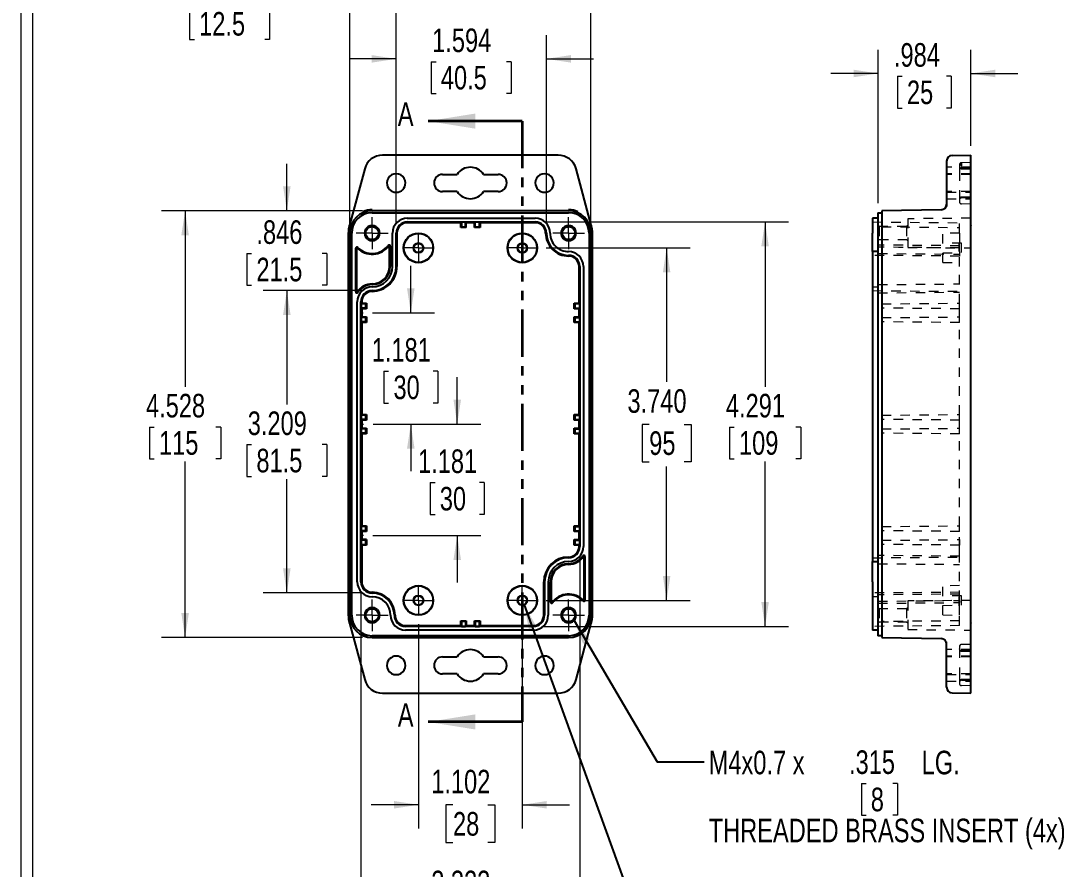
# Model space of a CAD drawing. Header units: inches. Extents: x 0.5 to 33.5, y 0.5 to 21.5.
# Drawn here: x 0.5 to 11.58, y 7.92 to 16.92 of the extents above; entities that cross this region are included whole.
import ezdxf

# ---------------------------------------------------------------- set-up
doc = ezdxf.new("R2010")
doc.units = ezdxf.units.IN
doc.header["$LTSCALE"] = 2
doc.header["$MEASUREMENT"] = 0
for name, pattern in [('CENTERX2', [0.8, 0.5, -0.1, 0.1, -0.1]), ('HIDDEN', [0.075, 0.05, -0.025]), ('PHANTOM', [0.5, 0.25, -0.05, 0.05, -0.05, 0.05, -0.05])]:
    doc.linetypes.add(name, pattern=pattern)
doc.styles.add('SLDTEXTSTYLE0', font='TXT', dxfattribs={"width": 0.75})
doc.dimstyles.new('SLDDIMSTYLE0', dxfattribs={"dimtxt": 0.25, "dimasz": 0.26, "dimexe": 0, "dimexo": 0.0625, "dimgap": 0.0625, "dimtad": 0, "dimtih": 1, "dimtoh": 1, "dimdec": 3, "dimrnd": 1e-09, "dimzin": 12, "dimdsep": 46, "dimtxsty": 'SLDTEXTSTYLE0', "dimsah": 1, "dimcen": 0.09, "dimadec": 0, "dimazin": 3, "dimtfac": 1, "dimtdec": 3, "dimtofl": 0, "dimtmove": 0, "dimatfit": 3, "dimfxl": 1, "dimfrac": 2, "dimtolj": 1, "dimtzin": 12, "dimarcsym": 0})
doc.dimstyles.new('SLDDIMSTYLE2', dxfattribs={"dimtxt": 0.25, "dimasz": 0.26, "dimexe": 0, "dimexo": 0.0625, "dimgap": 0.0625, "dimtad": 0, "dimtih": 1, "dimtoh": 1, "dimdec": 3, "dimrnd": 1e-09, "dimzin": 4, "dimdsep": 46, "dimtxsty": 'SLDTEXTSTYLE0', "dimsah": 1, "dimcen": 0.09, "dimadec": 0, "dimazin": 1, "dimtfac": 1, "dimtdec": 3, "dimtofl": 0, "dimtmove": 0, "dimatfit": 3, "dimfxl": 1, "dimfrac": 2, "dimtolj": 1, "dimtzin": 12, "dimarcsym": 0})
doc.dimstyles.new('SLDDIMSTYLE4', dxfattribs={"dimtxt": 0.25, "dimasz": 0.26, "dimexe": 0, "dimexo": 0.0625, "dimgap": 0.0625, "dimtad": 0, "dimtih": 1, "dimtoh": 1, "dimdec": 3, "dimrnd": 1e-09, "dimzin": 12, "dimdsep": 46, "dimtxsty": 'SLDTEXTSTYLE0', "dimsah": 1, "dimcen": 0.09, "dimadec": 0, "dimazin": 3, "dimtfac": 1, "dimtdec": 3, "dimtmove": 0, "dimatfit": 0, "dimfxl": 1, "dimfrac": 2, "dimtolj": 1, "dimtzin": 12, "dimarcsym": 0})
doc.dimstyles.new('SLDDIMSTYLE5', dxfattribs={"dimtxt": 0.18, "dimasz": 0.26, "dimexe": 0, "dimexo": 0.0625, "dimgap": 0, "dimtad": 0, "dimtih": 1, "dimtoh": 1, "dimdec": 0, "dimrnd": 1e-09, "dimzin": 0, "dimdsep": 46, "dimtxsty": 'Standard', "dimsah": 1, "dimcen": 0.09, "dimadec": 0, "dimazin": 0, "dimtfac": 0.26, "dimtdec": 0, "dimtofl": 0, "dimtmove": 0, "dimatfit": 3, "dimfxl": 1, "dimfrac": 2, "dimtolj": 1, "dimtzin": 0, "dimarcsym": 0})

# ---------------------------------------------------------------- blocks, each defined once
blk = doc.blocks.new('_D_12')
at = {"color": 7, "linetype": 'Continuous', "lineweight": 18}
for p, q in [((4.642, 13.821), (4.642, 14.321)), ((4.236, 13.821), (4.892, 13.821)), ((4.356, 13.201), (4.356, 12.864)), ((4.356, 13.201), (4.407, 13.201)), ((4.929, 13.201), (4.878, 13.201)), ((4.929, 13.201), (4.929, 12.864)), ((4.356, 12.864), (4.407, 12.864)), ((4.929, 12.864), (4.878, 12.864)), ((4.242, 12.64), (4.892, 12.64)), ((4.642, 12.64), (4.642, 12.14))]:
    blk.add_line(p, q, dxfattribs=at)
for points in [[(4.642, 13.821), (4.682, 14.081), (4.602, 14.081)], [(4.642, 12.64), (4.602, 12.38), (4.682, 12.38)]]:
    blk.add_solid(points, dxfattribs=at)
at = {"color": 7, "linetype": 'Continuous', "lineweight": 18, "char_height": 0.25, "attachment_point": 1, "style": 'SLDTEXTSTYLE0'}
for s, insert in [('1.181', (4.227, 13.553)), ('30', (4.458, 13.156))]:
    blk.add_mtext(s, dxfattribs=dict(at, insert=insert))
blk = doc.blocks.new('_D_13')
at = {"color": 7, "linetype": 'Continuous', "lineweight": 18}
for p, q in [((5.135, 12.64), (5.135, 13.14)), ((4.242, 12.64), (5.385, 12.64)), ((4.849, 12.02), (4.849, 11.683)), ((4.849, 12.02), (4.9, 12.02)), ((5.421, 12.02), (5.37, 12.02)), ((5.421, 12.02), (5.421, 11.683)), ((4.849, 11.683), (4.9, 11.683)), ((5.421, 11.683), (5.37, 11.683)), ((4.24, 11.459), (5.385, 11.459)), ((5.135, 11.459), (5.135, 10.959))]:
    blk.add_line(p, q, dxfattribs=at)
for points in [[(5.135, 12.64), (5.175, 12.9), (5.095, 12.9)], [(5.135, 11.459), (5.095, 11.199), (5.175, 11.199)]]:
    blk.add_solid(points, dxfattribs=at)
at = {"color": 7, "linetype": 'Continuous', "lineweight": 18, "char_height": 0.25, "attachment_point": 1, "style": 'SLDTEXTSTYLE0'}
for s, insert in [('1.181', (4.719, 12.372)), ('30', (4.95, 11.975))]:
    blk.add_mtext(s, dxfattribs=dict(at, insert=insert))
blk = doc.blocks.new('_D_14')
at = {"color": 7, "linetype": 'Continuous', "lineweight": 18}
for p, q in [((3.995, 14.768), (3.995, 17.949)), ((6.554, 14.768), (6.554, 17.949)), ((3.995, 17.699), (4.683, 17.699)), ((4.988, 17.669), (4.988, 17.332)), ((4.988, 17.669), (5.039, 17.669)), ((5.561, 17.669), (5.51, 17.669)), ((5.561, 17.669), (5.561, 17.332)), ((6.554, 17.699), (5.866, 17.699)), ((4.988, 17.332), (5.039, 17.332)), ((5.561, 17.332), (5.51, 17.332))]:
    blk.add_line(p, q, dxfattribs=at)
for points in [[(3.995, 17.699), (4.255, 17.659), (4.255, 17.739)], [(6.554, 17.699), (6.294, 17.739), (6.294, 17.659)]]:
    blk.add_solid(points, dxfattribs=at)
at = {"color": 7, "linetype": 'Continuous', "lineweight": 18, "char_height": 0.25, "attachment_point": 1, "style": 'SLDTEXTSTYLE0'}
for s, insert in [('2.559', (4.859, 18.021)), ('65', (5.09, 17.625))]:
    blk.add_mtext(s, dxfattribs=dict(at, insert=insert))
blk = doc.blocks.new('_D_15')
at = {"color": 7, "linetype": 'Continuous', "lineweight": 18}
for p, q in [((4.131, 14.904), (1.996, 14.904)), ((2.246, 14.904), (2.246, 13.037)), ((1.868, 12.61), (1.868, 12.273)), ((1.868, 12.61), (1.918, 12.61)), ((2.625, 12.61), (2.574, 12.61)), ((2.625, 12.61), (2.625, 12.273)), ((1.868, 12.273), (1.918, 12.273)), ((2.246, 10.376), (2.246, 12.243)), ((2.625, 12.273), (2.574, 12.273)), ((4.131, 10.376), (1.996, 10.376))]:
    blk.add_line(p, q, dxfattribs=at)
for points in [[(2.246, 14.904), (2.206, 14.644), (2.286, 14.644)], [(2.246, 10.376), (2.286, 10.636), (2.206, 10.636)]]:
    blk.add_solid(points, dxfattribs=at)
at = {"color": 7, "linetype": 'Continuous', "lineweight": 18, "char_height": 0.25, "attachment_point": 1, "style": 'SLDTEXTSTYLE0'}
for s, insert in [('4.528', (1.831, 12.962)), ('115', (1.969, 12.566))]:
    blk.add_mtext(s, dxfattribs=dict(at, insert=insert))
blk = doc.blocks.new('_D_16')
at = {"color": 7, "linetype": 'Continuous', "lineweight": 18}
for p, q in [((6.063, 14.786), (8.653, 14.786)), ((8.403, 14.786), (8.403, 13.037)), ((8.024, 12.61), (8.024, 12.273)), ((8.024, 12.61), (8.075, 12.61)), ((8.781, 12.61), (8.731, 12.61)), ((8.781, 12.61), (8.781, 12.273)), ((8.024, 12.273), (8.075, 12.273)), ((8.403, 10.494), (8.403, 12.243)), ((8.781, 12.273), (8.731, 12.273)), ((6.044, 10.494), (8.653, 10.494))]:
    blk.add_line(p, q, dxfattribs=at)
for points in [[(8.403, 14.786), (8.363, 14.526), (8.443, 14.526)], [(8.403, 10.494), (8.443, 10.754), (8.363, 10.754)]]:
    blk.add_solid(points, dxfattribs=at)
at = {"color": 7, "linetype": 'Continuous', "lineweight": 18, "char_height": 0.25, "attachment_point": 1, "style": 'SLDTEXTSTYLE0'}
for s, insert in [('4.291', (7.987, 12.962)), ('109', (8.126, 12.566))]:
    blk.add_mtext(s, dxfattribs=dict(at, insert=insert))
blk = doc.blocks.new('_D_17')
at = {"color": 7, "linetype": 'Continuous', "lineweight": 18}
for p, q in [((4.131, 14.057), (3.076, 14.057)), ((3.326, 14.057), (3.326, 12.85)), ((2.902, 12.423), (2.902, 12.086)), ((2.902, 12.423), (2.952, 12.423)), ((3.751, 12.423), (3.7, 12.423)), ((3.751, 12.423), (3.751, 12.086)), ((2.902, 12.086), (2.952, 12.086)), ((3.751, 12.086), (3.7, 12.086)), ((3.326, 10.849), (3.326, 12.056)), ((4.131, 10.849), (3.076, 10.849))]:
    blk.add_line(p, q, dxfattribs=at)
for points in [[(3.326, 14.057), (3.286, 13.797), (3.366, 13.797)], [(3.326, 10.849), (3.366, 11.109), (3.286, 11.109)]]:
    blk.add_solid(points, dxfattribs=at)
at = {"color": 7, "linetype": 'Continuous', "lineweight": 18, "char_height": 0.25, "attachment_point": 1, "style": 'SLDTEXTSTYLE0'}
for s, insert in [('3.209', (2.911, 12.775)), ('81.5', (3.003, 12.379))]:
    blk.add_mtext(s, dxfattribs=dict(at, insert=insert))
blk = doc.blocks.new('_D_18')
at = {"color": 7, "linetype": 'Continuous', "lineweight": 18}
for p, q in [((4.487, 14.768), (4.487, 16.766)), ((6.082, 14.768), (6.082, 16.766)), ((4.487, 16.516), (3.987, 16.516)), ((6.082, 16.516), (6.582, 16.516)), ((4.86, 16.486), (4.86, 16.149)), ((4.86, 16.486), (4.91, 16.486)), ((5.709, 16.486), (5.658, 16.486)), ((5.709, 16.486), (5.709, 16.149)), ((4.86, 16.149), (4.91, 16.149)), ((5.709, 16.149), (5.658, 16.149))]:
    blk.add_line(p, q, dxfattribs=at)
for points in [[(4.487, 16.516), (4.227, 16.556), (4.227, 16.476)], [(6.082, 16.516), (6.342, 16.476), (6.342, 16.556)]]:
    blk.add_solid(points, dxfattribs=at)
at = {"color": 7, "linetype": 'Continuous', "lineweight": 18, "char_height": 0.25, "attachment_point": 1, "style": 'SLDTEXTSTYLE0'}
for s, insert in [('1.594', (4.869, 16.838)), ('40.5', (4.961, 16.442))]:
    blk.add_mtext(s, dxfattribs=dict(at, insert=insert))
blk = doc.blocks.new('_D_19')
at = {"color": 7, "linetype": 'Continuous', "lineweight": 18}
for p, q in [((3.995, 14.768), (3.995, 17.338)), ((4.487, 14.768), (4.487, 17.338)), ((2.294, 17.058), (2.294, 16.721)), ((2.294, 17.058), (2.345, 17.058)), ((3.143, 17.058), (3.093, 17.058)), ((3.143, 17.058), (3.143, 16.721)), ((3.995, 17.088), (3.42, 17.088)), ((4.487, 17.088), (4.987, 17.088)), ((2.294, 16.721), (2.345, 16.721)), ((3.143, 16.721), (3.093, 16.721))]:
    blk.add_line(p, q, dxfattribs=at)
for points in [[(3.995, 17.088), (3.735, 17.128), (3.735, 17.048)], [(4.487, 17.088), (4.747, 17.048), (4.747, 17.128)]]:
    blk.add_solid(points, dxfattribs=at)
at = {"color": 7, "linetype": 'Continuous', "lineweight": 18, "char_height": 0.25, "attachment_point": 1, "style": 'SLDTEXTSTYLE0'}
for s, insert in [('.492', (2.395, 17.41)), ('12.5', (2.395, 17.013))]:
    blk.add_mtext(s, dxfattribs=dict(at, insert=insert))
blk = doc.blocks.new('_D_20')
at = {"color": 7, "linetype": 'Continuous', "lineweight": 18}
for p, q in [((3.326, 14.904), (3.326, 15.404)), ((4.131, 14.904), (3.076, 14.904)), ((2.902, 14.451), (2.902, 14.114)), ((2.902, 14.451), (2.952, 14.451)), ((3.751, 14.451), (3.7, 14.451)), ((3.751, 14.451), (3.751, 14.114)), ((2.902, 14.114), (2.952, 14.114)), ((3.751, 14.114), (3.7, 14.114)), ((4.131, 14.057), (3.076, 14.057)), ((3.326, 14.057), (3.326, 13.557))]:
    blk.add_line(p, q, dxfattribs=at)
for points in [[(3.326, 14.904), (3.366, 15.164), (3.286, 15.164)], [(3.326, 14.057), (3.286, 13.797), (3.366, 13.797)]]:
    blk.add_solid(points, dxfattribs=at)
at = {"color": 7, "linetype": 'Continuous', "lineweight": 18, "char_height": 0.25, "attachment_point": 1, "style": 'SLDTEXTSTYLE0'}
for s, insert in [('.846', (3.003, 14.803)), ('21.5', (3.003, 14.406))]:
    blk.add_mtext(s, dxfattribs=dict(at, insert=insert))
blk = doc.blocks.new('_D_21')
at = {"color": 7, "linetype": 'Continuous', "lineweight": 18}
for p, q in [((6.436, 11.241), (6.436, 7.331)), ((4.113, 10.867), (4.113, 7.331)), ((4.113, 7.581), (4.683, 7.581)), ((4.988, 7.551), (4.988, 7.214)), ((4.988, 7.551), (5.039, 7.551)), ((5.561, 7.551), (5.51, 7.551)), ((5.561, 7.551), (5.561, 7.214)), ((6.436, 7.581), (5.866, 7.581)), ((4.988, 7.214), (5.039, 7.214)), ((5.561, 7.214), (5.51, 7.214))]:
    blk.add_line(p, q, dxfattribs=at)
for points in [[(4.113, 7.581), (4.373, 7.541), (4.373, 7.621)], [(6.436, 7.581), (6.176, 7.621), (6.176, 7.541)]]:
    blk.add_solid(points, dxfattribs=at)
at = {"color": 7, "linetype": 'Continuous', "lineweight": 18, "char_height": 0.25, "attachment_point": 1, "style": 'SLDTEXTSTYLE0'}
for s, insert in [('2.323', (4.859, 7.903)), ('59', (5.09, 7.507))]:
    blk.add_mtext(s, dxfattribs=dict(at, insert=insert))
blk = doc.blocks.new('_D_22')
at = {"color": 7, "linetype": 'Continuous', "lineweight": 18}
for p, q in [((6.078, 14.51), (7.608, 14.51)), ((7.358, 14.51), (7.358, 13.09)), ((7.173, 12.638), (7.097, 12.638)), ((7.097, 12.638), (7.097, 12.241)), ((7.543, 12.638), (7.619, 12.638)), ((7.619, 12.638), (7.619, 12.241)), ((7.097, 12.241), (7.173, 12.241)), ((7.358, 10.77), (7.358, 12.191)), ((7.619, 12.241), (7.543, 12.241)), ((6.078, 10.77), (7.608, 10.77))]:
    blk.add_line(p, q, dxfattribs=at)
for points in [[(7.358, 14.51), (7.318, 14.25), (7.398, 14.25)], [(7.358, 10.77), (7.398, 11.03), (7.318, 11.03)]]:
    blk.add_solid(points, dxfattribs=at)
at = {"color": 7, "linetype": 'Continuous', "lineweight": 18, "char_height": 0.25, "attachment_point": 1, "style": 'SLDTEXTSTYLE0'}
for s, insert in [('3.740', (6.942, 13.011)), ('95', (7.173, 12.564))]:
    blk.add_mtext(s, dxfattribs=dict(at, insert=insert))
blk = doc.blocks.new('_D_23')
at = {"color": 7, "linetype": 'Continuous', "lineweight": 18}
for p, q in [((4.723, 10.518), (4.723, 8.352)), ((5.826, 10.518), (5.826, 8.352)), ((4.723, 8.602), (4.223, 8.602)), ((5.09, 8.6), (5.014, 8.6)), ((5.014, 8.6), (5.014, 8.203)), ((5.459, 8.6), (5.535, 8.6)), ((5.535, 8.6), (5.535, 8.203)), ((5.826, 8.602), (6.326, 8.602)), ((5.014, 8.203), (5.09, 8.203)), ((5.535, 8.203), (5.459, 8.203))]:
    blk.add_line(p, q, dxfattribs=at)
for points in [[(4.723, 8.602), (4.463, 8.642), (4.463, 8.562)], [(5.826, 8.602), (6.086, 8.562), (6.086, 8.642)]]:
    blk.add_solid(points, dxfattribs=at)
at = {"color": 7, "linetype": 'Continuous', "lineweight": 18, "char_height": 0.25, "attachment_point": 1, "style": 'SLDTEXTSTYLE0'}
for s, insert in [('1.102', (4.859, 8.973)), ('28', (5.09, 8.525))]:
    blk.add_mtext(s, dxfattribs=dict(at, insert=insert))
blk = doc.blocks.new('SW_NOTE_7')
at = {"color": 0, "linetype": 'Continuous', "lineweight": 0}
for p, q in [((1.668, -0.23), (1.668, -0.567)), ((1.668, -0.23), (1.718, -0.23)), ((2.052, -0.23), (2.002, -0.23)), ((2.052, -0.23), (2.052, -0.567)), ((1.668, -0.567), (1.718, -0.567)), ((2.052, -0.567), (2.002, -0.567))]:
    blk.add_line(p, q, dxfattribs=at)
at = {"color": 0, "linetype": 'Continuous', "lineweight": 0, "char_height": 0.25, "attachment_point": 1, "style": 'SLDTEXTSTYLE0'}
for s, insert in [('M4x0.7 x', (0.047, 0.118)), ('.315', (1.537, 0.122)), ('LG.', (2.308, 0.118)), ('8', (1.768, -0.274)), ('THREADED BRASS INSERT (4x)', (0.047, -0.603))]:
    blk.add_mtext(s, dxfattribs=dict(at, insert=insert))
blk = doc.blocks.new('SW_CENTERMARKSYMBOL_2')
at = {"color": 0, "linetype": 'Continuous', "lineweight": 18}
for p, q in [((0, 0.1), (0, 0.169)), ((-0.1, 0), (-0.169, 0)), ((0, 0), (-0.1, 0)), ((0, 0), (0, 0.1)), ((0, 0), (0, -0.1)), ((0, 0), (0.1, 0)), ((0.1, 0), (0.169, 0)), ((0, -0.1), (0, -0.169))]:
    blk.add_line(p, q, dxfattribs=at)
blk = doc.blocks.new('SW_CENTERMARKSYMBOL_3')
at = {"color": 0, "linetype": 'Continuous', "lineweight": 18}
for p, q in [((0, 0.1), (0, 0.169)), ((-0.1, 0), (-0.169, 0)), ((0, 0), (-0.1, 0)), ((0, 0), (0, 0.1)), ((0, 0), (0, -0.1)), ((0, 0), (0.1, 0)), ((0.1, 0), (0.169, 0)), ((0, -0.1), (0, -0.169))]:
    blk.add_line(p, q, dxfattribs=at)
blk = doc.blocks.new('SW_CENTERMARKSYMBOL_4')
at = {"color": 0, "linetype": 'Continuous', "lineweight": 18}
for p, q in [((0, 0.1), (0, 0.169)), ((-0.1, 0), (-0.169, 0)), ((0, 0), (-0.1, 0)), ((0, 0), (0, 0.1)), ((0, 0), (0, -0.1)), ((0, 0), (0.1, 0)), ((0.1, 0), (0.169, 0)), ((0, -0.1), (0, -0.169))]:
    blk.add_line(p, q, dxfattribs=at)
blk = doc.blocks.new('SW_CENTERMARKSYMBOL_5')
at = {"color": 0, "linetype": 'Continuous', "lineweight": 18}
for p, q in [((0, 0.1), (0, 0.169)), ((-0.1, 0), (-0.169, 0)), ((0, 0), (-0.1, 0)), ((0, 0), (0, 0.1)), ((0, 0), (0, -0.1)), ((0, 0), (0.1, 0)), ((0.1, 0), (0.169, 0)), ((0, -0.1), (0, -0.169))]:
    blk.add_line(p, q, dxfattribs=at)
blk = doc.blocks.new('SW_CENTERMARKSYMBOL_6')
at = {"color": 0, "linetype": 'Continuous', "lineweight": 18}
for p, q in [((0, 0.1), (0, 0.1523)), ((-0.1, 0), (-0.1523, 0)), ((0, 0), (-0.1, 0)), ((0, 0), (0, 0.1)), ((0, 0), (0, -0.1)), ((0, 0), (0.1, 0)), ((0.1, 0), (0.1523, 0)), ((0, -0.1), (0, -0.1523))]:
    blk.add_line(p, q, dxfattribs=at)
blk = doc.blocks.new('SW_CENTERMARKSYMBOL_7')
at = {"color": 0, "linetype": 'Continuous', "lineweight": 18}
for p, q in [((0, 0.1), (0, 0.1523)), ((-0.1, 0), (-0.1523, 0)), ((0, 0), (-0.1, 0)), ((0, 0), (0, 0.1)), ((0, 0), (0, -0.1)), ((0, 0), (0.1, 0)), ((0.1, 0), (0.1523, 0)), ((0, -0.1), (0, -0.1523))]:
    blk.add_line(p, q, dxfattribs=at)
blk = doc.blocks.new('SW_CENTERMARKSYMBOL_8')
at = {"color": 0, "linetype": 'Continuous', "lineweight": 18}
for p, q in [((0, 0.1), (0, 0.1523)), ((-0.1, 0), (-0.1523, 0)), ((0, 0), (-0.1, 0)), ((0, 0), (0, 0.1)), ((0, 0), (0, -0.1)), ((0, 0), (0.1, 0)), ((0.1, 0), (0.1523, 0)), ((0, -0.1), (0, -0.1523))]:
    blk.add_line(p, q, dxfattribs=at)
blk = doc.blocks.new('SW_CENTERMARKSYMBOL_9')
at = {"color": 0, "linetype": 'Continuous', "lineweight": 18}
for p, q in [((0, 0.1), (0, 0.1523)), ((-0.1, 0), (-0.1523, 0)), ((0, 0), (-0.1, 0)), ((0, 0), (0, 0.1)), ((0, 0), (0, -0.1)), ((0, 0), (0.1, 0)), ((0.1, 0), (0.1523, 0)), ((0, -0.1), (0, -0.1523))]:
    blk.add_line(p, q, dxfattribs=at)
blk = doc.blocks.new('_D_24')
at = {"color": 7, "linetype": 'Continuous', "lineweight": 18}
for p, q in [((9.602, 14.984), (9.602, 16.611)), ((10.586, 15.594), (10.586, 16.611)), ((9.602, 16.361), (9.102, 16.361)), ((9.808, 16.331), (9.808, 15.994)), ((9.808, 16.331), (9.859, 16.331)), ((10.38, 16.331), (10.329, 16.331)), ((10.38, 16.331), (10.38, 15.994)), ((10.586, 16.361), (11.086, 16.361)), ((9.808, 15.994), (9.859, 15.994)), ((10.38, 15.994), (10.329, 15.994))]:
    blk.add_line(p, q, dxfattribs=at)
for points in [[(9.602, 16.361), (9.342, 16.401), (9.342, 16.321)], [(10.586, 16.361), (10.846, 16.321), (10.846, 16.401)]]:
    blk.add_solid(points, dxfattribs=at)
at = {"color": 7, "linetype": 'Continuous', "lineweight": 18, "char_height": 0.25, "attachment_point": 1, "style": 'SLDTEXTSTYLE0'}
for s, insert in [('.984', (9.771, 16.683)), ('25', (9.909, 16.286))]:
    blk.add_mtext(s, dxfattribs=dict(at, insert=insert))

msp = doc.modelspace()

# ---------------------------------------------------------------- linework, layer by layer
at = {"color": 7, "linetype": 'Continuous', "lineweight": 18}
for p, q in [((0.5025, 21.5341), (0.5025, 0.5341)), ((0.6265, 21.4101), (0.6265, 0.6581))]:
    msp.add_line(p, q, dxfattribs=at)
at = {"color": 7, "linetype": 'Continuous', "lineweight": 35}
for p, q in [((5.8256, 15.8556), (4.8256, 15.8556)), ((5.8256, 9.481), (4.8256, 9.481))]:
    msp.add_line(p, q, dxfattribs=at)
at = {"color": 7, "linetype": 'PHANTOM', "lineweight": 35}
msp.add_line((5.8256, 15.8556), (5.8256, 9.481), dxfattribs=at)
at = {"color": 7, "linetype": 'Continuous', "lineweight": 25}
for p, q in [((6.2062, 15.4944), (4.3427, 15.4944)), ((10.3302, 15.4319), (10.3302, 15.3324)), ((10.3882, 15.491), (10.5861, 15.4944)), ((10.5861, 15.3485), (10.5861, 15.4944)), ((4.1525, 15.3485), (3.9924, 14.751)), ((4.9792, 15.2897), (5.1337, 15.2897)), ((5.4152, 15.2897), (5.5697, 15.2897)), ((6.5565, 14.751), (6.3964, 15.3485)), ((10.3302, 15.3324), (10.3302, 14.9491)), ((10.5862, 15.3546), (10.5861, 15.3546)), ((10.5861, 15.3507), (10.5861, 15.3546)), ((10.5861, 14.751), (10.5861, 15.3485)), ((5.1337, 15.1086), (4.9792, 15.1086)), ((5.5697, 15.1086), (5.4152, 15.1086)), ((10.5861, 15.0437), (10.5862, 15.0437)), ((6.3178, 14.9039), (4.2311, 14.9039)), ((4.2311, 14.8842), (6.3178, 14.8842)), ((9.6018, 14.8842), (9.6412, 14.8842)), ((9.6018, 14.8842), (9.6018, 14.6677)), ((10.2721, 14.9149), (9.6412, 14.9039)), ((9.6412, 14.9039), (9.6412, 14.6677)), ((3.9914, 14.7476), (3.9924, 14.751)), ((4.6052, 14.8251), (5.9634, 14.8251)), ((4.6052, 14.7858), (5.9634, 14.7858)), ((5.1721, 14.7777), (4.6052, 14.7777)), ((5.1793, 14.7849), (5.1721, 14.7777)), ((5.1721, 14.7267), (5.1721, 14.7777)), ((5.1721, 14.7267), (5.1793, 14.7339)), ((5.2239, 14.7849), (5.1793, 14.7849)), ((5.1793, 14.7849), (5.1793, 14.7339)), ((5.1793, 14.7339), (5.2239, 14.7339)), ((5.2311, 14.7777), (5.2239, 14.7849)), ((5.2239, 14.7339), (5.2239, 14.7849)), ((5.2239, 14.7339), (5.2311, 14.7267)), ((5.3178, 14.7777), (5.2311, 14.7777)), ((5.2311, 14.7267), (5.2311, 14.7777)), ((5.325, 14.7849), (5.3178, 14.7777)), ((5.3178, 14.7267), (5.3178, 14.7777)), ((5.3178, 14.7267), (5.325, 14.7339)), ((5.3696, 14.7849), (5.325, 14.7849)), ((5.325, 14.7339), (5.325, 14.7849)), ((5.325, 14.7339), (5.3696, 14.7339)), ((5.3768, 14.7777), (5.3696, 14.7849)), ((5.3696, 14.7339), (5.3696, 14.7849)), ((5.3696, 14.7339), (5.3768, 14.7267)), ((5.9634, 14.7777), (5.3768, 14.7777)), ((5.3768, 14.7777), (5.3768, 14.7267)), ((6.5565, 14.751), (6.5575, 14.7476)), ((9.6018, 14.8251), (9.5428, 14.8251)), ((9.5428, 14.8251), (9.5428, 14.6677)), ((10.5861, 14.751), (10.5861, 14.7476)), ((10.5861, 14.6677), (10.5861, 14.7476)), ((3.9784, 14.6677), (3.9784, 10.6126)), ((3.9949, 10.6126), (3.9949, 14.6677)), ((4.0146, 10.6126), (4.0146, 14.6677)), ((4.4477, 14.3133), (4.4477, 14.6677)), ((4.487, 14.3133), (4.487, 14.6677)), ((4.4951, 14.6677), (4.4951, 14.5692)), ((5.2311, 14.7267), (5.1721, 14.7267)), ((5.3768, 14.7267), (5.3178, 14.7267)), ((6.5343, 14.6677), (6.5343, 10.6126)), ((6.554, 14.6677), (6.554, 10.6126)), ((6.5705, 10.6126), (6.5705, 14.6677)), ((9.5428, 14.4708), (9.5428, 14.6677)), ((9.6018, 14.6677), (9.6018, 10.6126)), ((9.6412, 14.6677), (9.6412, 10.6126)), ((10.5861, 10.6126), (10.5861, 14.6677)), ((4.4165, 14.3133), (4.4165, 14.5286)), ((4.4241, 14.5286), (4.4241, 14.3133)), ((4.4951, 14.5692), (4.4951, 14.5691)), ((4.4951, 14.569), (4.4951, 14.5692)), ((4.4951, 14.5691), (4.4951, 14.471)), ((4.4951, 14.569), (4.4951, 14.5691)), ((4.4951, 14.471), (4.4951, 14.569)), ((4.0579, 14.045), (4.0579, 14.5062)), ((4.0655, 14.5062), (4.0655, 14.045)), ((4.4951, 14.471), (4.4951, 14.4708)), ((4.4951, 14.471), (4.4951, 14.471)), ((4.4951, 14.4708), (4.4951, 14.471)), ((4.4951, 14.4708), (4.4951, 14.3133)), ((9.5428, 14.4708), (9.5428, 14.3133)), ((9.6018, 14.4708), (9.5428, 14.4708)), ((6.4278, 13.9236), (6.4278, 14.3133)), ((6.4359, 14.3133), (6.4359, 11.3409)), ((6.4752, 14.3133), (6.4752, 11.3409)), ((9.5428, 14.3133), (9.5428, 11.3409)), ((4.0737, 10.9669), (4.0737, 13.9393)), ((4.113, 10.9669), (4.113, 13.9393)), ((4.1211, 13.9236), (4.1139, 13.9164)), ((4.1139, 13.9164), (4.1139, 13.8717)), ((4.1649, 13.9164), (4.1139, 13.9164)), ((4.1139, 13.8717), (4.1211, 13.8645)), ((4.1649, 13.8717), (4.1139, 13.8717)), ((4.1211, 13.9393), (4.1211, 13.9236)), ((4.1211, 13.9236), (4.1721, 13.9236)), ((4.1211, 13.8645), (4.1211, 13.7779)), ((4.1721, 13.8645), (4.1211, 13.8645)), ((4.1649, 13.9164), (4.1721, 13.9236)), ((4.1649, 13.8717), (4.1649, 13.9164)), ((4.1721, 13.8645), (4.1649, 13.8717)), ((4.1721, 13.9236), (4.1721, 13.8645)), ((6.3768, 13.8645), (6.3768, 13.9236)), ((6.3768, 13.9236), (6.384, 13.9164)), ((6.3768, 13.9236), (6.4278, 13.9236)), ((6.384, 13.8717), (6.3768, 13.8645)), ((6.4278, 13.8645), (6.3768, 13.8645)), ((6.384, 13.9164), (6.384, 13.8717)), ((6.435, 13.9164), (6.384, 13.9164)), ((6.384, 13.8717), (6.435, 13.8717)), ((6.435, 13.9164), (6.4278, 13.9236)), ((6.4278, 13.8645), (6.435, 13.8717)), ((6.4278, 13.7779), (6.4278, 13.8645)), ((6.435, 13.8717), (6.435, 13.9164)), ((4.1211, 13.7779), (4.1139, 13.7707)), ((4.1139, 13.7707), (4.1139, 13.7261)), ((4.1649, 13.7707), (4.1139, 13.7707)), ((4.1211, 13.7779), (4.1721, 13.7779)), ((4.1649, 13.7707), (4.1721, 13.7779)), ((4.1649, 13.7261), (4.1649, 13.7707)), ((4.1721, 13.7779), (4.1721, 13.7188)), ((6.3768, 13.7188), (6.3768, 13.7779)), ((6.3768, 13.7779), (6.384, 13.7707)), ((6.3768, 13.7779), (6.4278, 13.7779)), ((6.384, 13.7707), (6.384, 13.7261)), ((6.384, 13.7707), (6.435, 13.7707)), ((6.435, 13.7707), (6.4278, 13.7779)), ((6.435, 13.7261), (6.435, 13.7707)), ((4.1139, 13.7261), (4.1211, 13.7188)), ((4.1649, 13.7261), (4.1139, 13.7261)), ((4.1211, 13.7188), (4.1211, 12.7425)), ((4.1721, 13.7188), (4.1211, 13.7188)), ((4.1721, 13.7188), (4.1649, 13.7261)), ((6.384, 13.7261), (6.3768, 13.7188)), ((6.4278, 13.7188), (6.3768, 13.7188)), ((6.384, 13.7261), (6.435, 13.7261)), ((6.4278, 13.7188), (6.435, 13.7261)), ((6.4278, 12.7425), (6.4278, 13.7188)), ((4.1211, 12.7425), (4.1139, 12.7353)), ((4.1211, 12.7425), (4.1721, 12.7425)), ((4.1649, 12.7353), (4.1721, 12.7425)), ((4.1721, 12.7425), (4.1721, 12.6834)), ((6.3768, 12.6834), (6.3768, 12.7425)), ((6.3768, 12.7425), (6.384, 12.7353)), ((6.3768, 12.7425), (6.4278, 12.7425)), ((6.435, 12.7353), (6.4278, 12.7425)), ((4.1139, 12.7353), (4.1139, 12.6906)), ((4.1649, 12.7353), (4.1139, 12.7353)), ((4.1139, 12.6906), (4.1211, 12.6834)), ((4.1649, 12.6906), (4.1139, 12.6906)), ((4.1211, 12.6834), (4.1211, 12.5968)), ((4.1721, 12.6834), (4.1211, 12.6834)), ((4.1649, 12.6906), (4.1649, 12.7353)), ((4.1721, 12.6834), (4.1649, 12.6906)), ((6.384, 12.6906), (6.3768, 12.6834)), ((6.4278, 12.6834), (6.3768, 12.6834)), ((6.384, 12.7353), (6.384, 12.6906)), ((6.384, 12.7353), (6.435, 12.7353)), ((6.384, 12.6906), (6.435, 12.6906)), ((6.4278, 12.6834), (6.435, 12.6906)), ((6.4278, 12.5968), (6.4278, 12.6834)), ((6.435, 12.6906), (6.435, 12.7353)), ((4.1211, 12.5968), (4.1139, 12.5896)), ((4.1139, 12.5896), (4.1139, 12.545)), ((4.1649, 12.5896), (4.1139, 12.5896)), ((4.1139, 12.545), (4.1211, 12.5377)), ((4.1649, 12.545), (4.1139, 12.545)), ((4.1211, 12.5968), (4.1721, 12.5968)), ((4.1211, 12.5377), (4.1211, 11.5614)), ((4.1721, 12.5377), (4.1211, 12.5377)), ((4.1649, 12.5896), (4.1721, 12.5968)), ((4.1649, 12.545), (4.1649, 12.5896)), ((4.1721, 12.5377), (4.1649, 12.545)), ((4.1721, 12.5968), (4.1721, 12.5377)), ((6.3768, 12.5377), (6.3768, 12.5968)), ((6.3768, 12.5968), (6.384, 12.5896)), ((6.3768, 12.5968), (6.4278, 12.5968)), ((6.384, 12.545), (6.3768, 12.5377)), ((6.4278, 12.5377), (6.3768, 12.5377)), ((6.384, 12.5896), (6.384, 12.545)), ((6.384, 12.5896), (6.435, 12.5896)), ((6.384, 12.545), (6.435, 12.545)), ((6.435, 12.5896), (6.4278, 12.5968)), ((6.4278, 12.5377), (6.435, 12.545)), ((6.4278, 11.5614), (6.4278, 12.5377)), ((6.435, 12.545), (6.435, 12.5896)), ((4.1211, 11.5614), (4.1139, 11.5542)), ((4.1139, 11.5542), (4.1139, 11.5095)), ((4.1649, 11.5542), (4.1139, 11.5542)), ((4.1211, 11.5614), (4.1721, 11.5614)), ((4.1649, 11.5542), (4.1721, 11.5614)), ((4.1649, 11.5095), (4.1649, 11.5542)), ((4.1721, 11.5614), (4.1721, 11.5023)), ((6.3768, 11.5023), (6.3768, 11.5614)), ((6.3768, 11.5614), (6.384, 11.5542)), ((6.3768, 11.5614), (6.4278, 11.5614)), ((6.384, 11.5542), (6.384, 11.5095)), ((6.384, 11.5542), (6.435, 11.5542)), ((6.435, 11.5542), (6.4278, 11.5614)), ((6.435, 11.5095), (6.435, 11.5542)), ((4.1139, 11.5095), (4.1211, 11.5023)), ((4.1649, 11.5095), (4.1139, 11.5095)), ((4.1211, 11.4157), (4.1139, 11.4085)), ((4.1139, 11.4085), (4.1139, 11.3639)), ((4.1649, 11.4085), (4.1139, 11.4085)), ((4.1211, 11.5023), (4.1211, 11.4157)), ((4.1721, 11.5023), (4.1211, 11.5023)), ((4.1721, 11.4157), (4.1211, 11.4157)), ((4.1721, 11.5023), (4.1649, 11.5095)), ((4.1649, 11.4085), (4.1721, 11.4157)), ((4.1649, 11.3639), (4.1649, 11.4085)), ((4.1721, 11.4157), (4.1721, 11.3566)), ((6.384, 11.5095), (6.3768, 11.5023)), ((6.4278, 11.5023), (6.3768, 11.5023)), ((6.3768, 11.3566), (6.3768, 11.4157)), ((6.3768, 11.4157), (6.384, 11.4085)), ((6.3768, 11.4157), (6.4278, 11.4157)), ((6.384, 11.5095), (6.435, 11.5095)), ((6.384, 11.4085), (6.384, 11.3639)), ((6.384, 11.4085), (6.435, 11.4085)), ((6.4278, 11.5023), (6.435, 11.5095)), ((6.4278, 11.4157), (6.4278, 11.5023)), ((6.435, 11.4085), (6.4278, 11.4157)), ((6.435, 11.3639), (6.435, 11.4085)), ((4.1139, 11.3639), (4.1211, 11.3566)), ((4.1139, 11.3639), (4.1649, 11.3639)), ((4.1211, 11.3566), (4.1211, 10.9669)), ((4.1721, 11.3566), (4.1211, 11.3566)), ((4.1721, 11.3566), (4.1649, 11.3639)), ((6.384, 11.3639), (6.3768, 11.3566)), ((6.4278, 11.3566), (6.3768, 11.3566)), ((6.384, 11.3639), (6.435, 11.3639)), ((6.4278, 11.3566), (6.435, 11.3639)), ((6.4278, 11.3409), (6.4278, 11.3566)), ((9.5428, 11.3409), (9.5428, 11.1834)), ((6.4834, 10.7741), (6.4834, 11.2353)), ((6.491, 11.2353), (6.491, 10.7741)), ((9.5428, 11.1834), (9.6018, 11.1834)), ((9.5428, 10.9669), (9.5428, 11.1834)), ((6.0538, 10.8094), (6.0538, 10.9669)), ((6.0619, 10.9669), (6.0619, 10.6126)), ((6.1012, 10.9669), (6.1012, 10.6126)), ((6.1248, 10.7516), (6.1248, 10.9669)), ((6.1324, 10.9669), (6.1324, 10.7516)), ((9.5428, 10.9669), (9.5428, 10.6126)), ((6.0538, 10.8092), (6.0538, 10.8094)), ((6.0538, 10.8094), (6.0538, 10.8092)), ((6.0538, 10.7111), (6.0538, 10.8092)), ((6.0538, 10.8092), (6.0538, 10.8092)), ((6.0538, 10.8092), (6.0538, 10.7112)), ((9.6018, 10.8291), (9.6017, 10.8291)), ((6.0538, 10.7112), (6.0538, 10.7111)), ((6.0538, 10.7112), (6.0538, 10.711)), ((6.0538, 10.711), (6.0538, 10.7111)), ((6.0538, 10.6126), (6.0538, 10.711)), ((3.9924, 10.5292), (3.9914, 10.5326)), ((3.9924, 10.5292), (4.1525, 9.9317)), ((5.1721, 10.5025), (5.1721, 10.5535)), ((5.1793, 10.5463), (5.1721, 10.5535)), ((5.1721, 10.5535), (5.2311, 10.5535)), ((5.1793, 10.5463), (5.1793, 10.4953)), ((5.2239, 10.5463), (5.1793, 10.5463)), ((5.2311, 10.5535), (5.2239, 10.5463)), ((5.2239, 10.5463), (5.2239, 10.4953)), ((5.2311, 10.5535), (5.2311, 10.5025)), ((5.3178, 10.5025), (5.3178, 10.5535)), ((5.325, 10.5463), (5.3178, 10.5535)), ((5.3178, 10.5535), (5.3768, 10.5535)), ((5.325, 10.5463), (5.325, 10.4953)), ((5.3696, 10.5463), (5.325, 10.5463)), ((5.3768, 10.5535), (5.3696, 10.5463)), ((5.3696, 10.4953), (5.3696, 10.5463)), ((5.3768, 10.5535), (5.3768, 10.5025)), ((6.3964, 9.9317), (6.5565, 10.5292)), ((6.5575, 10.5326), (6.5565, 10.5292)), ((9.5428, 10.6126), (9.5428, 10.4551)), ((9.6018, 10.6126), (9.6018, 10.396)), ((9.6412, 10.6126), (9.6412, 10.3763)), ((10.5861, 10.5326), (10.5861, 10.6126)), ((10.5861, 10.5326), (10.5861, 10.5292)), ((10.5861, 9.9317), (10.5861, 10.5292)), ((4.5855, 10.5025), (5.1721, 10.5025)), ((5.9437, 10.4944), (4.5855, 10.4944)), ((5.9437, 10.4551), (4.5855, 10.4551)), ((5.1721, 10.5025), (5.1793, 10.4953)), ((5.1793, 10.4953), (5.2239, 10.4953)), ((5.2239, 10.4953), (5.2311, 10.5025)), ((5.2311, 10.5025), (5.3178, 10.5025)), ((5.3178, 10.5025), (5.325, 10.4953)), ((5.325, 10.4953), (5.3696, 10.4953)), ((5.3696, 10.4953), (5.3768, 10.5025)), ((5.3768, 10.5025), (5.9437, 10.5025)), ((9.6018, 10.4551), (9.5428, 10.4551)), ((6.3178, 10.396), (4.2311, 10.396)), ((4.2311, 10.3763), (6.3178, 10.3763)), ((9.6412, 10.396), (9.6018, 10.396)), ((9.6412, 10.3763), (10.2721, 10.3653)), ((10.3302, 9.9479), (10.3302, 10.3312)), ((10.5862, 10.2365), (10.5861, 10.2365)), ((4.9792, 10.1716), (5.1337, 10.1716)), ((5.4152, 10.1716), (5.5697, 10.1716)), ((5.1337, 9.9905), (4.9792, 9.9905)), ((5.5697, 9.9905), (5.4152, 9.9905)), ((10.3302, 9.8483), (10.3302, 9.9479)), ((10.5861, 9.7858), (10.5861, 9.9317)), ((10.5861, 9.9256), (10.5861, 9.9295)), ((10.5861, 9.9256), (10.5862, 9.9256)), ((4.3427, 9.7858), (6.2062, 9.7858)), ((10.3882, 9.7892), (10.5861, 9.7858))]:
    msp.add_line(p, q, dxfattribs=at)
at = {"color": 7, "linetype": 'HIDDEN', "lineweight": 18}
for p, q in [((10.5861, 15.4157), (10.4873, 15.414)), ((10.5862, 15.2976), (10.3301, 15.2976)), ((10.5861, 15.3665), (10.3302, 15.3665)), ((10.5861, 15.2897), (10.3302, 15.2897)), ((10.468, 15.3943), (10.468, 15.3226)), ((10.468, 15.3226), (10.468, 15.0199)), ((10.5861, 15.3546), (10.4873, 15.3563)), ((10.5187, 15.3499), (10.4873, 15.3505)), ((10.4873, 15.3505), (10.5861, 15.3488)), ((10.5041, 15.3502), (10.4873, 15.3505)), ((10.3301, 15.1007), (10.5862, 15.1007)), ((10.5861, 15.1086), (10.3302, 15.1086)), ((10.3302, 15.0318), (10.5861, 15.0318)), ((10.468, 15.0259), (10.468, 15.0244)), ((10.468, 15.0199), (10.468, 15.0153)), ((10.468, 15.0153), (10.468, 14.9973)), ((10.5861, 15.0496), (10.4873, 15.0478)), ((10.4873, 15.0478), (10.5186, 15.0484)), ((10.4873, 15.0478), (10.504, 15.0481)), ((10.4873, 15.042), (10.5861, 15.0437)), ((10.5861, 14.9759), (10.4873, 14.9777)), ((9.5428, 14.7858), (10.468, 14.7777)), ((9.6136, 14.7366), (9.6017, 14.7485)), ((9.6136, 14.7366), (9.6136, 14.5988)), ((9.905, 14.7366), (9.6136, 14.7366)), ((9.6411, 14.7339), (9.6411, 14.7849)), ((9.6411, 14.7339), (9.6412, 14.7339)), ((9.6412, 14.7339), (10.468, 14.7267)), ((9.9169, 14.7485), (9.905, 14.7366)), ((9.905, 14.7366), (9.905, 14.5988)), ((10.5861, 14.8251), (9.9168, 14.8193)), ((9.9168, 14.8193), (9.9168, 14.516)), ((10.468, 14.6677), (10.468, 14.7777)), ((10.468, 14.6676), (10.2908, 14.6645)), ((10.2908, 14.3559), (10.2908, 14.6645)), ((10.468, 14.6677), (10.468, 14.4234)), ((9.6017, 14.5869), (9.6136, 14.5988)), ((10.468, 14.5328), (9.6017, 14.5404)), ((9.6136, 14.5988), (9.905, 14.5988)), ((9.905, 14.5988), (9.9169, 14.5869)), ((9.9168, 14.516), (10.5861, 14.5102)), ((10.4876, 14.5591), (10.2908, 14.5625)), ((10.4644, 14.569), (10.468, 14.5692)), ((10.4644, 14.569), (10.4649, 14.5691)), ((10.4644, 14.471), (10.4644, 14.569)), ((10.468, 14.5692), (10.4649, 14.5691)), ((10.4649, 14.5691), (10.4649, 14.471)), ((10.4876, 14.4613), (10.4876, 14.5591)), ((10.468, 14.4234), (9.5428, 14.4314)), ((9.6017, 14.4511), (10.468, 14.4436)), ((10.2908, 14.4579), (10.4876, 14.4613)), ((10.468, 14.4708), (10.4644, 14.471)), ((10.4649, 14.471), (10.4644, 14.471)), ((10.4649, 14.471), (10.468, 14.4708)), ((10.468, 14.3133), (10.468, 14.4234)), ((10.2908, 14.3559), (10.468, 14.3528)), ((10.468, 13.9236), (10.468, 14.3133)), ((9.5428, 14.0968), (9.6018, 14.0968)), ((9.6018, 14.1204), (10.468, 14.128)), ((9.5428, 14.0574), (10.468, 14.0494)), ((9.6412, 13.9164), (10.468, 13.9236)), ((10.468, 13.8645), (9.6412, 13.8717)), ((10.468, 13.8645), (10.468, 13.9236)), ((10.468, 13.7779), (10.468, 13.8645)), ((9.6412, 13.7707), (10.468, 13.7779)), ((10.468, 13.7188), (10.468, 13.7779)), ((10.468, 13.7188), (9.6412, 13.7261)), ((10.468, 12.7425), (10.468, 13.7188)), ((9.6412, 12.7353), (10.468, 12.7425)), ((10.468, 12.6834), (10.468, 12.7425)), ((10.468, 12.6834), (9.6412, 12.6906)), ((10.468, 12.5968), (10.468, 12.6834)), ((9.6412, 12.5896), (10.468, 12.5968)), ((10.468, 12.5377), (9.6412, 12.545)), ((10.468, 12.5377), (10.468, 12.5968)), ((10.468, 11.5614), (10.468, 12.5377)), ((9.6412, 11.5542), (10.468, 11.5614)), ((10.468, 11.5023), (10.468, 11.5614)), ((9.6409, 11.4085), (10.4677, 11.4157)), ((9.6409, 11.3639), (9.6409, 11.4085)), ((10.468, 11.5023), (9.6412, 11.5095)), ((10.4677, 11.4157), (10.4677, 11.3566)), ((10.468, 11.3409), (10.468, 11.5023)), ((10.4677, 11.3566), (9.6409, 11.3639)), ((10.468, 11.2439), (10.468, 11.3409)), ((9.5428, 11.2228), (10.468, 11.2309)), ((10.468, 11.2395), (9.6018, 11.2471)), ((10.468, 11.2353), (10.468, 11.2395)), ((10.468, 10.7741), (10.468, 11.2353)), ((9.6018, 11.1598), (10.468, 11.1522)), ((10.468, 10.8568), (9.5428, 10.8488)), ((10.468, 10.9275), (10.2908, 10.9244)), ((10.2908, 10.6157), (10.2908, 10.9244)), ((9.6018, 10.8094), (9.5428, 10.8094)), ((9.6017, 10.7398), (10.468, 10.7474)), ((10.468, 10.8366), (9.6018, 10.8291)), ((9.6018, 10.7623), (10.468, 10.7698)), ((10.5861, 10.77), (9.9168, 10.7642)), ((9.9168, 10.7642), (9.9168, 10.4609)), ((10.4876, 10.8189), (10.2908, 10.8223)), ((10.4644, 10.8092), (10.4644, 10.7112)), ((10.4649, 10.8092), (10.4644, 10.8092)), ((10.4649, 10.8092), (10.468, 10.8094)), ((10.4649, 10.7111), (10.4649, 10.8092)), ((10.468, 10.7701), (10.468, 10.7741)), ((10.468, 10.7711), (10.468, 10.7698)), ((10.468, 10.7657), (10.468, 10.749)), ((10.468, 10.7516), (10.468, 10.7474)), ((10.468, 10.711), (10.468, 10.7452)), ((10.4876, 10.7212), (10.4876, 10.8189)), ((9.6136, 10.6814), (9.6017, 10.6933)), ((9.6136, 10.6814), (9.6136, 10.5437)), ((9.905, 10.6814), (9.6136, 10.6814)), ((9.9169, 10.6933), (9.905, 10.6814)), ((9.905, 10.6814), (9.905, 10.5437)), ((10.2908, 10.7177), (10.4876, 10.7212)), ((10.4644, 10.7112), (10.4649, 10.7111)), ((10.468, 10.711), (10.4649, 10.7111)), ((10.468, 10.6126), (10.468, 10.711)), ((9.6017, 10.5318), (9.6136, 10.5437)), ((9.6136, 10.5437), (9.905, 10.5437)), ((9.6411, 10.5463), (9.6411, 10.4953)), ((9.6412, 10.5463), (9.6411, 10.5463)), ((10.468, 10.5535), (9.6412, 10.5463)), ((9.905, 10.5437), (9.9169, 10.5318)), ((10.2908, 10.6157), (10.468, 10.6126)), ((10.468, 10.5025), (10.468, 10.6126)), ((10.468, 10.5025), (9.5428, 10.4944)), ((9.9168, 10.4609), (10.5861, 10.4551)), ((10.5861, 10.3043), (10.4873, 10.3026)), ((10.5861, 10.2484), (10.3302, 10.2484)), ((10.468, 10.2829), (10.468, 10.2649)), ((10.468, 10.2649), (10.468, 10.2603)), ((10.468, 10.2603), (10.468, 9.9576)), ((10.468, 10.2521), (10.468, 10.2559)), ((10.5861, 10.2365), (10.4873, 10.2382)), ((10.5186, 10.2318), (10.4873, 10.2324)), ((10.4873, 10.2324), (10.5861, 10.2307)), ((10.504, 10.2321), (10.4873, 10.2324)), ((10.5862, 10.1795), (10.3301, 10.1795)), ((10.5861, 10.1716), (10.3302, 10.1716)), ((10.3301, 9.9826), (10.5862, 9.9826)), ((10.5861, 9.9905), (10.3302, 9.9905)), ((10.3302, 9.9137), (10.5861, 9.9137)), ((10.468, 9.9576), (10.468, 9.8859)), ((10.5861, 9.9314), (10.4873, 9.9297)), ((10.4873, 9.9297), (10.5187, 9.9303)), ((10.4873, 9.9297), (10.5041, 9.93)), ((10.4873, 9.9239), (10.5861, 9.9256)), ((10.5861, 9.8645), (10.4873, 9.8662))]:
    msp.add_line(p, q, dxfattribs=at)
at = {"color": 7, "linetype": 'CENTERX2', "lineweight": 18}
for p, q in [((4.1211, 13.8212), (4.1364, 13.8212)), ((4.1211, 12.6401), (4.1416, 12.6401)), ((4.1396, 11.459), (4.1211, 11.459))]:
    msp.add_line(p, q, dxfattribs=at)
at = {"color": 7, "linetype": 'HIDDEN', "lineweight": 18, "flags": 128}
msp.add_lwpolyline([(9.6018, 14.0332), (10.0253, 14.0369), (10.468, 14.0408)], dxfattribs=at)
at = {"color": 7, "linetype": 'Continuous', "lineweight": 25}
for centre, radius in [((4.2311, 14.6677), 0.0689), ((6.3178, 14.6677), 0.0689), ((4.7233, 14.5102), 0.1574), ((4.7233, 14.5102), 0.1543), ((5.8256, 14.5102), 0.1574), ((5.8256, 14.5102), 0.1543), ((4.7233, 14.5102), 0.0523), ((4.7233, 14.5102), 0.0489), ((5.8256, 14.5102), 0.0523), ((5.8256, 14.5102), 0.0489), ((4.7233, 10.77), 0.1574), ((4.7233, 10.77), 0.1543), ((5.8256, 10.77), 0.1574), ((5.8256, 10.77), 0.1543), ((4.7233, 10.77), 0.0523), ((4.7233, 10.77), 0.0489), ((5.8256, 10.77), 0.0523), ((5.8256, 10.77), 0.0489), ((4.2311, 10.6126), 0.0689), ((6.3178, 10.6126), 0.0689)]:
    msp.add_circle(centre, radius, dxfattribs=at)
for centre, radius, start, end in [((4.3427, 15.2976), 0.1969, 90, 165), ((6.2062, 15.2976), 0.1969, 15, 90), ((10.3892, 15.4319), 0.0591, 91, 180), ((4.487, 15.1992), 0.0984, 359.9999, 180.0001), ((4.9792, 15.1992), 0.0906, 90, 270), ((5.2744, 15.1992), 0.1673, 32.76376, 147.23624), ((5.5697, 15.1992), 0.0906, 270, 90), ((6.0619, 15.1992), 0.0984, 359.99994, 180.00006), ((4.487, 15.1992), 0.0984, 180.00007, 359.99993), ((6.0619, 15.1992), 0.0984, 180.00011, 359.99989), ((5.2744, 15.1992), 0.1673, 212.76376, 327.23624), ((10.2711, 14.9739), 0.0591, 271, 360), ((4.2311, 14.6677), 0.2362, 90, 180), ((4.2311, 14.6677), 0.2165, 90, 180), ((4.2311, 14.6677), 0.2472, 90, 113.2584), ((6.3178, 14.6677), 0.2472, 66.7416, 90), ((6.3178, 14.6677), 0.2362, 0, 90), ((6.3178, 14.6677), 0.2165, 0, 90), ((4.2311, 14.6677), 0.2527, 161.55923, 180), ((4.2311, 14.6677), 0.0807, 359.99996, 180.00004), ((4.6052, 14.6677), 0.1575, 90.00003, 179.99997), ((4.6052, 14.6677), 0.1181, 89.99996, 180), ((4.6052, 14.6677), 0.11, 90.00004, 179.99992), ((5.9634, 14.6677), 0.1575, 0.00004, 89.99996), ((5.9634, 14.6677), 0.1181, 360, 90.00004), ((5.9634, 14.6677), 0.11, 0.00008, 89.99996), ((6.3178, 14.6677), 0.0807, 359.99997, 180.00003), ((6.3178, 14.6677), 0.2527, 0, 18.44077), ((4.2311, 14.6677), 0.0807, 179.99996, 0.00004), ((6.3178, 14.6677), 0.2443, 179.99999, 270), ((6.3178, 14.6677), 0.2362, 180.00001, 269.99997), ((6.3178, 14.6677), 0.1969, 179.99997, 270.00003), ((6.3178, 14.6677), 0.0807, 179.99997, 0.00003), ((4.0697, 14.5062), 0.0118, 45.01738, 179.99987), ((4.0697, 14.5062), 0.00425, 45.01836, 179.99939), ((4.2311, 14.6677), 0.2241, 225.01699, 322.47649), ((4.2311, 14.6677), 0.2165, 225.01699, 322.47652), ((4.4122, 14.5286), 0.0118, 0.00055, 142.47611), ((4.4122, 14.5286), 0.00425, 0.00038, 142.47699), ((6.3178, 14.3133), 0.1575, 0, 90), ((6.3178, 14.3133), 0.1181, 359.99998, 90.00005), ((6.3178, 14.3133), 0.11, 0.00006, 89.99998), ((4.2311, 14.3133), 0.2559, 270.00003, 359.99998), ((4.2311, 14.3133), 0.2165, 270, 360), ((4.2311, 14.3133), 0.264, 269.99999, 0.00002), ((4.2311, 14.3133), 0.1929, 270, 0), ((4.2311, 14.3133), 0.1854, 270.00002, 360), ((4.2311, 13.9393), 0.1887, 89.99992, 146.79695), ((4.2311, 13.9393), 0.1575, 90.00005, 179.99995), ((4.2311, 13.9393), 0.1811, 89.99999, 146.79687), ((4.0697, 14.045), 0.0118, 179.99998, 326.79712), ((4.0697, 14.045), 0.00425, 180.00001, 326.79714), ((4.2311, 13.9393), 0.1181, 89.99996, 180), ((4.2311, 13.9393), 0.11, 89.99998, 180.00002), ((6.3178, 11.3409), 0.1575, 270, 360), ((6.3178, 11.3409), 0.1181, 269.99988, 0.00009), ((6.3178, 11.3409), 0.11, 269.9999, 0.00006), ((6.3178, 10.9669), 0.264, 90.00002, 180), ((6.3178, 10.9669), 0.2559, 90.00003, 179.99998), ((6.3178, 11.3409), 0.1811, 269.99998, 326.79686), ((6.3178, 11.3409), 0.1887, 269.99995, 326.7969), ((6.4792, 11.2353), 0.0118, 359.99973, 146.79727), ((6.4792, 11.2353), 0.00425, 359.99952, 146.79733), ((6.3178, 10.9669), 0.2165, 90.00002, 179.99998), ((6.3178, 10.9669), 0.1929, 90.00006, 179.99996), ((6.3178, 10.9669), 0.1854, 90.00005, 179.99998), ((4.2311, 10.9669), 0.1575, 180.00005, 269.99995), ((4.2311, 10.9669), 0.1181, 180, 270.00004), ((4.2311, 10.9669), 0.11, 179.99998, 270.00002), ((4.2311, 10.6126), 0.2443, 0, 90), ((4.2311, 10.6126), 0.2362, 0.00004, 89.99996), ((4.2311, 10.6126), 0.1969, 0.00001, 90.00001), ((6.1367, 10.7516), 0.0118, 179.9996, 322.47694), ((6.1367, 10.7516), 0.00425, 179.99894, 322.47876), ((6.3178, 10.6126), 0.2241, 45.017, 142.47648), ((6.3178, 10.6126), 0.2165, 45.01703, 142.47647), ((6.4792, 10.774), 0.0118, 224.92516, 292.60091), ((6.4792, 10.7741), 0.00426, 225.0438, 292.48284), ((6.4792, 10.7741), 0.00425, 292.52102, 359.98834), ((6.4792, 10.774), 0.0118, 292.42095, 0.08791), ((4.2311, 10.6126), 0.0807, 359.99996, 180.00004), ((6.3178, 10.6126), 0.0807, 359.99997, 180.00003), ((4.2311, 10.6126), 0.2527, 180, 198.44077), ((4.2311, 10.6126), 0.2362, 180, 270), ((4.2311, 10.6126), 0.2165, 180, 270), ((4.2311, 10.6126), 0.0807, 179.99996, 0.00004), ((4.5855, 10.6126), 0.1575, 180, 269.99997), ((4.5855, 10.6126), 0.1181, 179.99993, 270.00007), ((4.5855, 10.6126), 0.11, 179.9999, 270.0001), ((5.9437, 10.6126), 0.1575, 270.00003, 360), ((5.9437, 10.6126), 0.1181, 269.99993, 0.00007), ((5.9437, 10.6126), 0.11, 269.9999, 0.0001), ((6.3178, 10.6126), 0.0807, 179.99997, 0.00003), ((6.3178, 10.6126), 0.2165, 270, 360), ((6.3178, 10.6126), 0.2362, 270, 0), ((6.3178, 10.6126), 0.2527, 341.55923, 0), ((10.2711, 10.3063), 0.0591, 360, 89), ((5.2744, 10.0811), 0.1673, 32.76376, 147.23624), ((4.487, 10.0811), 0.0984, 0.00007, 179.99993), ((4.487, 10.0811), 0.0984, 179.9999, 0.0001), ((4.9792, 10.0811), 0.0906, 90, 270), ((5.5697, 10.0811), 0.0906, 270, 90), ((6.0619, 10.0811), 0.0984, 0.00011, 179.99989), ((6.0619, 10.0811), 0.0984, 179.99994, 0.00006), ((5.2744, 10.0811), 0.1673, 212.76376, 327.23624), ((4.3427, 9.9826), 0.1969, 195, 270), ((6.2062, 9.9826), 0.1969, 270, 345), ((10.3892, 9.8483), 0.0591, 180, 269)]:
    msp.add_arc(centre, radius, start, end, dxfattribs=at)
at = {"color": 7, "linetype": 'HIDDEN', "lineweight": 18}
for centre, radius, start, end in [((10.4876, 15.3943), 0.0197, 90.99929, 180.00019), ((10.4913, 15.3928), 0.0226, 120.36772, 187.24041), ((10.484, 15.405), 0.00865, 127.25381, 191.47418), ((10.5121, 15.4067), 0.0368, 185.30036, 227.39547), ((10.6748, 15.3965), 0.1883, 174.66108, 185.13901), ((10.4876, 15.376), 0.0197, 180, 269), ((10.4876, 15.3702), 0.0197, 180.00036, 268.99934), ((10.4876, 15.3702), 0.0197, 179.99985, 268.99985), ((10.4876, 15.0282), 0.0197, 90.9997, 180.0002), ((10.4876, 15.0223), 0.0197, 91, 180), ((10.4876, 14.9973), 0.0197, 180, 269), ((10.4876, 15.0283), 0.0195, 90.86894, 136.17513), ((6.4039, -395.9773), 410.5077, 89.432764, 89.553659), ((10.4876, 10.2829), 0.0197, 90.99996, 179.99994), ((10.4898, 10.2819), 0.0213, 117.23259, 188.00234), ((10.4876, 10.2579), 0.0197, 179.99983, 268.99984), ((10.4876, 10.2521), 0.0197, 179.99965, 269.00048), ((10.4876, 9.91), 0.0197, 91.00064, 179.99969), ((10.4876, 9.91), 0.0197, 91.00017, 180.00016), ((10.4876, 9.9042), 0.0197, 91, 180), ((10.4876, 9.8859), 0.0197, 180, 269)]:
    msp.add_arc(centre, radius, start, end, dxfattribs=at)
at = {"color": 7, "linetype": 'Continuous', "lineweight": 35}
for points in [[(4.8256, 15.8556), (5.3256, 15.7756), (5.3256, 15.9356)], [(4.8256, 9.481), (5.3256, 9.401), (5.3256, 9.561)]]:
    msp.add_solid(points, dxfattribs=at)

# ---------------------------------------------------------------- block references
at = {"color": 7, "linetype": 'Continuous', "lineweight": 18}
for name, p in [('SW_CENTERMARKSYMBOL_3', (4.2311, 14.6677)), ('SW_CENTERMARKSYMBOL_2', (6.3178, 14.6677)), ('SW_CENTERMARKSYMBOL_9', (4.7233, 14.5102)), ('SW_CENTERMARKSYMBOL_8', (5.8256, 14.5102)), ('SW_CENTERMARKSYMBOL_6', (4.7233, 10.77)), ('SW_CENTERMARKSYMBOL_7', (5.8256, 10.77)), ('SW_CENTERMARKSYMBOL_4', (4.2311, 10.6126)), ('SW_CENTERMARKSYMBOL_5', (6.3178, 10.6126))]:
    msp.add_blockref(name, p, dxfattribs=at)
at = {"color": 7, "linetype": 'Continuous', "lineweight": 0}
msp.add_blockref('SW_NOTE_7', (7.7573, 9.0574), dxfattribs=at)

# ---------------------------------------------------------------- texts
at = {"color": 7, "linetype": 'Continuous', "char_height": 0.25, "attachment_point": 1, "style": 'SLDTEXTSTYLE0'}
for insert in [(4.5039, 16.0541), (4.5039, 9.6795)]:
    msp.add_mtext('A', dxfattribs=dict(at, insert=insert))

# ---------------------------------------------------------------- dimensions: what is measured, and where the dimension line sits
at = {"color": 7, "linetype": 'Continuous', "lineweight": 18}
for base, p1, p2, angle, dimstyle, picture, middle in [((6.554, 17.6992), (3.9949, 14.6677), (6.554, 14.6677), 0, 'SLDDIMSTYLE0', '_D_14', (5.2744, 17.6992)), ((3.9949, 17.0875), (4.487, 14.6677), (3.9949, 14.6677), 0, 'SLDDIMSTYLE4', '_D_19', (2.7186, 17.0875)), ((3.32639, 14.90389), (4.23114, 14.05743), (4.23114, 14.90389), 90, 'SLDDIMSTYLE4', '_D_20', (3.32639, 14.48066)), ((2.2461, 10.3763), (4.2311, 14.9039), (4.2311, 10.3763), 90, 'SLDDIMSTYLE0', '_D_15', (2.2461, 12.6401)), ((8.403, 10.4944), (5.9634, 14.7858), (5.9437, 10.4944), 90, 'SLDDIMSTYLE0', '_D_16', (8.403, 12.6401)), ((7.3579, 10.77), (5.9779, 14.5102), (5.9779, 10.77), 90, 'SLDDIMSTYLE2', '_D_22', (7.3579, 12.6401)), ((4.6424, 12.6401), (4.1364, 13.8212), (4.1416, 12.6401), 90, 'SLDDIMSTYLE4', '_D_12', (4.6424, 13.2307)), ((3.3264, 10.8488), (4.2311, 14.0574), (4.2311, 10.8488), 90, 'SLDDIMSTYLE0', '_D_17', (3.3264, 12.4531)), ((5.135, 11.459), (4.1416, 12.6401), (4.1396, 11.459), 90, 'SLDDIMSTYLE4', '_D_13', (5.135, 12.0496))]:
    dim = msp.add_linear_dim(base=base, p1=p1, p2=p2, angle=angle, dimstyle=dimstyle, dxfattribs=at)
    dim.commit()
    dim.dimension.update_dxf_attribs({"geometry": picture, "text_midpoint": middle, "dimtype": 160})
for base, p1, p2, dimstyle, picture, middle in [((6.08154, 16.51619), (4.48705, 14.66767), (6.08154, 14.66767), 'SLDDIMSTYLE4', '_D_18', (5.28429, 16.51619)), ((10.5861, 16.3606), (9.6018, 14.8842), (10.5861, 15.4944), 'SLDDIMSTYLE4', '_D_24', (10.0939, 16.3606)), ((6.4359, 7.5811), (4.113, 10.9669), (6.4359, 11.3409), 'SLDDIMSTYLE0', '_D_21', (5.2744, 7.5811)), ((4.7233, 8.602), (5.8256, 10.6177), (4.7233, 10.6177), 'SLDDIMSTYLE4', '_D_23', (5.2745, 8.602))]:
    dim = msp.add_linear_dim(base=base, p1=p1, p2=p2, dimstyle=dimstyle, dxfattribs=at)
    dim.commit()
    dim.dimension.update_dxf_attribs({"geometry": picture, "text_midpoint": middle, "dimtype": 160})

# ---------------------------------------------------------------- leaders
at = {"color": 7, "linetype": 'Continuous', "lineweight": 0}
for points in [[(5.8468, 10.7222), (7.0297, 7.4553), (7.5297, 7.4553)], [(6.3753, 10.556), (7.2573, 9.0574), (7.7573, 9.0574)]]:
    msp.add_leader(points, dimstyle='SLDDIMSTYLE5', dxfattribs=at)

doc.saveas('drawing.dxf')
